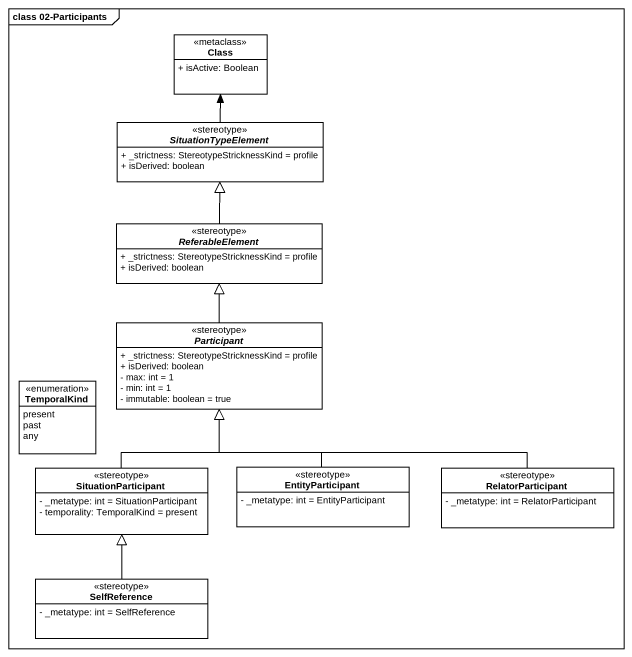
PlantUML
@startuml
mainframe class 02-Participants
hide circle
hide empty members
skinparam classAttributeIconSize 0
class "Class" as Class_ <<metaclass>> {
  + isActive: Boolean
}
abstract class SituationTypeElement <<stereotype>> {
  + _strictness: StereotypeStricknessKind = profile
  + isDerived: boolean
}
abstract class ReferableElement <<stereotype>> {
  + _strictness: StereotypeStricknessKind = profile
  + isDerived: boolean
}
abstract class "Participant" as Participant_ <<stereotype>> {
  + _strictness: StereotypeStricknessKind = profile
  + isDerived: boolean
  - max: int = 1
  - min: int = 1
  - immutable: boolean = true
}
enum TemporalKind {
  present
  past
  any
}
class SituationParticipant <<stereotype>> {
  - _metatype: int = SituationParticipant
  - temporality: TemporalKind = present
}
class EntityParticipant <<stereotype>> {
  - _metatype: int = EntityParticipant
}
class RelatorParticipant <<stereotype>> {
  - _metatype: int = RelatorParticipant
}
class SelfReference <<stereotype>> {
  - _metatype: int = SelfReference
}
SituationTypeElement -up-> Class_
ReferableElement -up-|> SituationTypeElement
Participant_ -up-|> ReferableElement
SituationParticipant -up-|> Participant_
EntityParticipant -up-|> Participant_
RelatorParticipant -left-|> Participant_
SelfReference -up-|> SituationParticipant
@enduml
